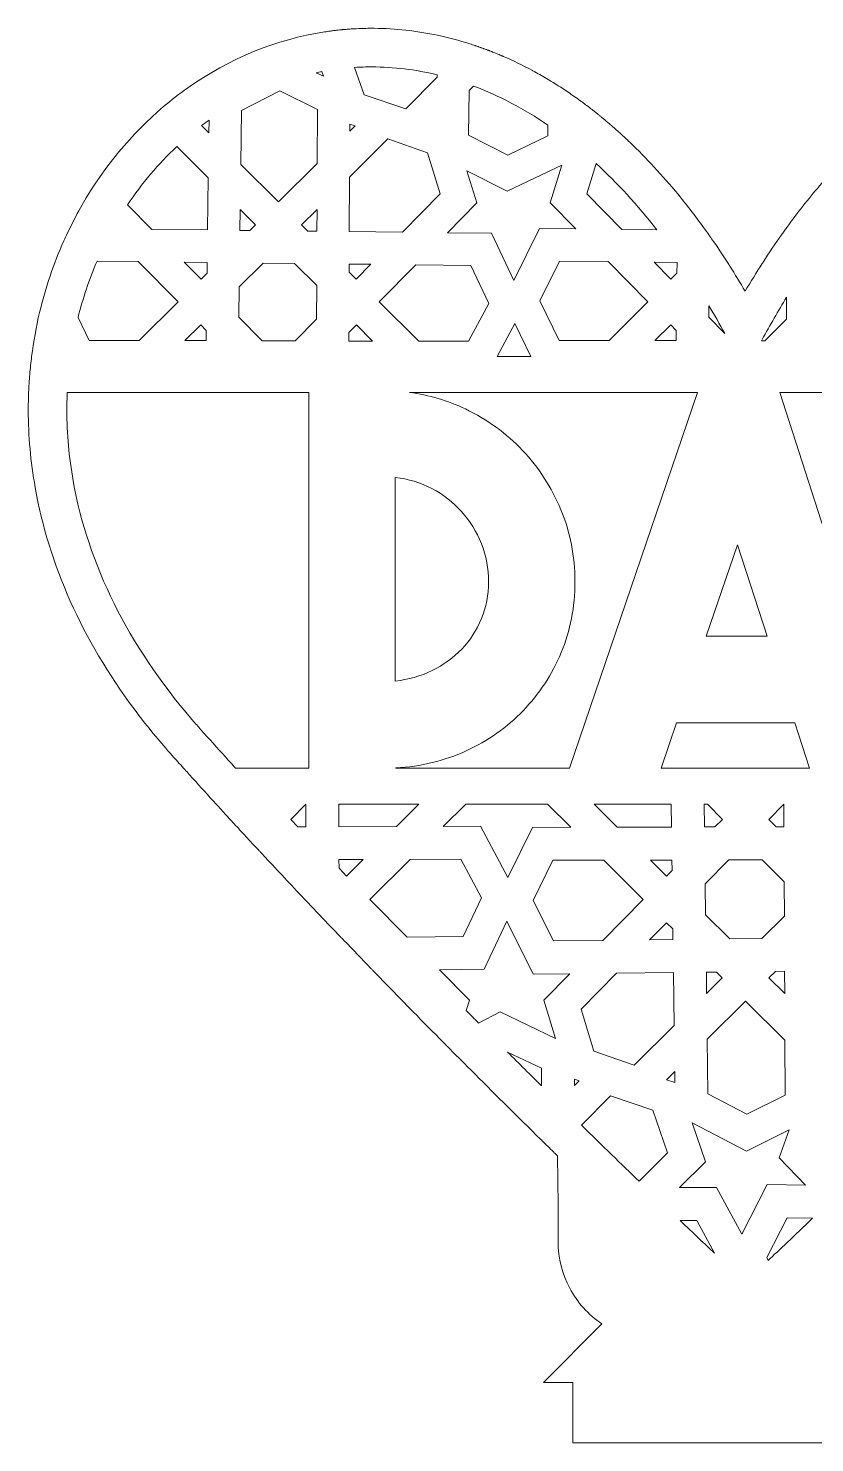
# Model space of a CAD drawing. Extents: x 56 to 944, y -938 to -62.
# Drawn here: x 56 to 543, y -938 to -62 of the extents above; entities that cross this region are included whole.
import ezdxf

# ---------------------------------------------------------------- set-up
doc = ezdxf.new("R2010")
doc.units = 0
doc.header["$MEASUREMENT"] = 0
doc.layers.add('Layer 1', color=7, linetype='Continuous', lineweight=0)

# ---------------------------------------------------------------- blocks, each defined once
blk = doc.blocks.new('Block_0')
at = {"layer": 'Layer 1'}
for points, knots in [([(944.14, -288.18), (944.1, -286.93), (944.04, -285.7), (943.96, -284.45), (943.84, -281.74), (943.65, -279.04), (943.42, -276.33), (942.26, -262.36), (939.99, -248.58), (936.61, -235.11), (936.4, -234.24), (936.19, -233.37), (935.95, -232.5), (934.96, -228.72), (933.89, -224.98), (932.73, -221.25), (931.89, -218.53), (930.99, -215.84), (930.05, -213.16), (927.74, -206.53), (925.15, -200), (922.27, -193.58), (917.58, -183.12), (912.24, -173.07), (906.25, -163.54), (894.04, -144.05), (879.2, -126.66), (862.24, -111.99), (856.86, -107.34), (851.29, -102.96), (845.52, -98.88), (820.37, -81.13), (792.43, -69.51), (763.27, -64.61), (760.96, -64.22), (758.62, -63.87), (756.29, -63.56), (753.63, -63.21), (750.96, -62.92), (748.3, -62.68), (742.71, -62.19), (737.09, -61.94), (731.44, -61.94), (731.43, -61.94), (731.43, -61.94), (731.41, -61.94), (717.14, -61.94), (702.85, -63.55), (688.68, -66.7), (683.97, -67.74), (679.27, -68.97), (674.59, -70.36), (673.41, -70.73), (672.22, -71.08), (671.04, -71.45), (670.8, -71.52), (670.58, -71.61), (670.34, -71.68), (669.8, -71.86), (669.25, -72.04), (668.69, -72.21), (667.1, -72.74), (665.53, -73.28), (663.95, -73.84), (663.95, -73.84), (663.95, -73.85), (663.94, -73.85), (663.64, -73.95), (663.33, -74.06), (663.03, -74.17), (662.55, -74.36), (662.07, -74.52), (661.6, -74.69), (661.54, -74.72), (661.48, -74.73), (661.43, -74.75), (660.89, -74.94), (660.35, -75.15), (659.82, -75.36), (656.62, -76.57), (653.44, -77.85), (650.28, -79.22), (650.28, -79.22), (650.27, -79.22), (650.27, -79.22), (644.47, -81.7), (638.72, -84.48), (633.02, -87.52), (633.02, -87.52), (633.02, -87.53), (633.02, -87.53), (630.79, -88.68), (628.59, -89.9), (626.39, -91.15), (625.91, -91.41), (625.43, -91.69), (624.96, -91.96), (624.7, -92.11), (624.45, -92.27), (624.2, -92.41), (623.57, -92.79), (622.94, -93.15), (622.31, -93.53), (622.13, -93.64), (621.94, -93.74), (621.78, -93.85), (621.41, -94.06), (621.03, -94.29), (620.67, -94.51), (620.5, -94.61), (620.35, -94.71), (620.18, -94.81), (613.42, -98.91), (606.73, -103.41), (600.19, -108.28), (599.98, -108.43), (599.77, -108.58), (599.57, -108.74), (599.19, -109.02), (598.8, -109.31), (598.42, -109.59), (598.35, -109.65), (598.28, -109.7), (598.21, -109.75), (598.21, -109.75), (597.16, -110.55), (597.16, -110.55), (596.99, -110.67), (596.84, -110.8), (596.67, -110.92), (596.28, -111.22), (595.9, -111.51), (595.51, -111.81), (595.03, -112.17), (594.57, -112.54), (594.11, -112.9), (593.9, -113.07), (593.67, -113.24), (593.46, -113.42), (593, -113.78), (592.54, -114.15), (592.06, -114.53), (591.82, -114.71), (591.58, -114.9), (591.33, -115.1), (590.88, -115.48), (590.42, -115.86), (589.96, -116.22), (589.58, -116.53), (589.21, -116.84), (588.84, -117.15), (585.02, -120.27), (581.25, -123.53), (577.52, -126.9), (575.91, -128.37), (574.3, -129.86), (572.7, -131.37), (572.68, -131.39), (572.65, -131.42), (572.61, -131.44), (563.48, -140.08), (554.62, -149.44), (546.02, -159.56), (539.11, -167.65), (532.36, -176.23), (525.83, -185.27), (525.24, -186.05), (524.68, -186.84), (524.12, -187.62), (523.58, -188.37), (523.06, -189.11), (522.52, -189.86), (518.66, -195.35), (514.84, -200.98), (511.1, -206.78), (510.95, -207.04), (510.78, -207.3), (510.62, -207.54), (507.02, -213.15), (503.48, -218.91), (500, -224.79), (496.87, -219.51), (493.71, -214.32), (490.48, -209.28), (490.08, -208.62), (489.66, -207.97), (489.24, -207.32), (485.93, -202.17), (482.56, -197.14), (479.16, -192.26), (478.81, -191.76), (478.46, -191.25), (478.09, -190.73), (477.22, -189.51), (476.37, -188.28), (475.49, -187.08), (469.91, -179.31), (464.2, -171.87), (458.36, -164.78), (448.73, -153.07), (438.76, -142.31), (428.46, -132.51), (427.83, -131.88), (427.17, -131.28), (426.53, -130.67), (425.49, -129.71), (424.47, -128.77), (423.43, -127.81), (423.19, -127.59), (422.95, -127.37), (422.71, -127.16), (422.1, -126.59), (421.48, -126.03), (420.85, -125.47), (420.47, -125.14), (420.08, -124.8), (419.7, -124.46), (419.19, -124.02), (418.69, -123.57), (418.19, -123.13), (417.81, -122.8), (417.41, -122.45), (417.04, -122.11), (416.39, -121.56), (415.76, -121.03), (415.12, -120.48), (415.12, -120.47), (415.1, -120.46), (415.09, -120.44), (414.46, -119.91), (413.81, -119.38), (413.18, -118.84), (412.68, -118.41), (412.16, -117.99), (411.64, -117.57), (411.51, -117.46), (411.37, -117.34), (411.25, -117.23), (411.11, -117.12), (410.97, -117.01), (410.83, -116.9), (410.41, -116.54), (409.99, -116.19), (409.57, -115.86), (409.12, -115.48), (408.65, -115.12), (408.19, -114.75), (407.95, -114.55), (407.72, -114.37), (407.49, -114.19), (407.06, -113.84), (406.62, -113.49), (406.19, -113.15), (405.71, -112.79), (405.25, -112.42), (404.77, -112.05), (404.67, -111.98), (404.59, -111.91), (404.49, -111.84), (404.24, -111.64), (403.97, -111.44), (403.72, -111.25), (403.43, -111.01), (403.15, -110.78), (402.85, -110.57), (402.77, -110.5), (402.7, -110.45), (402.61, -110.39), (401.62, -109.63), (400.62, -108.88), (399.61, -108.15), (399.6, -108.14), (399.57, -108.11), (399.54, -108.09), (399, -107.69), (398.45, -107.29), (397.89, -106.89), (395.37, -105.05), (392.84, -103.27), (390.31, -101.55), (386.2, -98.77), (382.07, -96.14), (377.9, -93.66), (375.13, -92), (372.35, -90.42), (369.58, -88.9), (369.09, -88.62), (368.6, -88.36), (368.09, -88.09), (362.11, -84.87), (356.05, -81.94), (349.94, -79.32), (349.94, -79.32), (349.94, -79.3), (349.94, -79.3), (349.74, -79.22), (349.53, -79.13), (349.34, -79.05), (349.11, -78.95), (348.89, -78.85), (348.66, -78.76), (348.26, -78.59), (347.85, -78.42), (347.43, -78.24), (346.31, -77.78), (345.19, -77.31), (344.07, -76.86), (343.67, -76.71), (343.28, -76.56), (342.9, -76.4), (342.81, -76.37), (342.74, -76.33), (342.64, -76.3), (342.3, -76.16), (341.95, -76.04), (341.6, -75.9), (341.39, -75.81), (341.18, -75.73), (340.97, -75.66), (340.76, -75.57), (340.55, -75.49), (340.32, -75.41), (339.86, -75.22), (339.39, -75.06), (338.91, -74.87), (338.63, -74.78), (338.35, -74.66), (338.07, -74.57), (337.96, -74.52), (337.84, -74.48), (337.73, -74.44), (337.73, -74.44), (336.43, -73.98), (336.43, -73.98), (336.23, -73.91), (336.02, -73.82), (335.83, -73.75), (335.43, -73.61), (335.04, -73.49), (334.65, -73.35), (334.54, -73.3), (334.41, -73.26), (334.28, -73.22), (333.93, -73.09), (333.58, -72.98), (333.23, -72.86), (333.05, -72.79), (332.85, -72.73), (332.66, -72.66), (331.56, -72.3), (330.46, -71.93), (329.36, -71.58), (322.73, -69.48), (316.06, -67.7), (309.38, -66.28), (302.84, -64.89), (296.3, -63.83), (289.72, -63.11), (283.17, -62.39), (276.59, -62.01), (270.02, -61.95), (270.02, -61.95), (269.77, -61.95), (269.77, -61.95), (269.37, -61.94), (268.98, -61.94), (268.57, -61.94), (266.95, -61.94), (265.32, -61.96), (263.7, -62.01), (261.57, -62.06), (259.45, -62.15), (257.32, -62.26), (256.79, -62.3), (256.24, -62.33), (255.71, -62.37), (255.27, -62.4), (254.84, -62.43), (254.39, -62.46), (254.35, -62.46), (254.31, -62.47), (254.26, -62.47), (253.98, -62.48), (253.7, -62.51), (253.44, -62.53), (253.41, -62.53), (253.39, -62.54), (253.37, -62.54), (252.62, -62.6), (251.87, -62.67), (251.12, -62.72), (250.91, -62.75), (250.69, -62.76), (250.48, -62.79), (250.32, -62.81), (250.16, -62.82), (250, -62.83), (250, -62.83), (249.99, -62.83), (249.99, -62.83), (249.61, -62.88), (249.23, -62.9), (248.84, -62.95), (248.17, -63.02), (247.48, -63.1), (246.79, -63.17), (245.95, -63.27), (245.12, -63.38), (244.28, -63.48), (243.84, -63.55), (243.37, -63.59), (242.92, -63.66), (241.7, -63.82), (240.5, -64), (239.29, -64.18), (209.24, -68.82), (180.37, -80.59), (154.48, -98.87), (149.34, -102.5), (144.37, -106.35), (139.57, -110.42), (119.59, -127.34), (102.51, -147.97), (89.05, -171.35), (86.33, -176.09), (83.8, -180.95), (81.37, -185.88), (81.37, -185.88), (79.84, -188.98), (79.84, -188.98), (79.13, -190.48), (78.43, -192.01), (77.74, -193.54), (71.34, -207.89), (66.3, -222.76), (62.66, -238.03), (60.54, -246.95), (58.89, -256.02), (57.74, -265.18), (57.26, -268.89), (56.88, -272.6), (56.58, -276.33), (56.27, -280.05), (56.04, -283.76), (55.89, -287.49), (55.73, -291.2), (55.66, -294.92), (55.66, -298.65), (55.69, -314.43), (57.11, -330.39), (59.95, -346.34), (68.48, -394.37), (89.04, -440.38), (121.25, -483.55), (125.51, -489.27), (129.99, -494.95), (134.68, -500.57), (137.94, -504.52), (141.35, -508.44), (144.84, -512.36), (147.19, -514.98), (149.55, -517.61), (151.92, -520.23), (153.81, -522.35), (155.7, -524.45), (157.61, -526.55), (162.43, -531.89), (167.28, -537.23), (172.14, -542.55), (174.19, -544.79), (176.25, -547.06), (178.32, -549.29), (180.55, -551.73), (182.81, -554.17), (185.04, -556.59), (185.04, -556.59), (184.99, -556.63), (184.99, -556.63), (184.99, -556.63), (185.08, -556.63), (185.08, -556.63), (187.17, -558.9), (189.27, -561.16), (191.36, -563.42), (192.75, -564.93), (194.15, -566.43), (195.53, -567.93), (196.67, -569.14), (197.79, -570.34), (198.93, -571.56), (199.16, -571.81), (199.42, -572.08), (199.66, -572.35), (201.1, -573.9), (202.54, -575.46), (203.99, -577), (211.99, -585.56), (219.99, -594.06), (227.93, -602.47), (229.5, -604.09), (231.02, -605.72), (232.55, -607.33), (237.28, -612.28), (241.97, -617.21), (246.67, -622.09), (247.26, -622.71), (247.84, -623.32), (248.45, -623.95), (248.9, -624.43), (249.36, -624.91), (249.82, -625.38), (250.31, -625.9), (250.82, -626.42), (251.32, -626.94), (256.91, -632.77), (262.49, -638.55), (268.03, -644.26), (268.46, -644.7), (268.88, -645.15), (269.32, -645.58), (280.64, -657.29), (291.84, -668.71), (302.77, -679.81), (306, -683.08), (309.19, -686.31), (312.36, -689.51), (313.24, -690.39), (314.11, -691.28), (314.98, -692.14), (315.29, -692.47), (315.61, -692.78), (315.92, -693.1), (316.97, -694.15), (318.02, -695.2), (319.06, -696.27), (321.88, -699.11), (324.7, -701.93), (327.49, -704.72), (341.28, -718.55), (354.57, -731.74), (367.14, -744.13), (369.41, -746.36), (371.66, -748.59), (373.88, -750.76), (373.91, -750.79), (373.94, -750.82), (373.96, -750.83), (376.39, -753.24), (378.8, -755.58), (381.18, -757.91), (381.35, -758.08), (381.53, -758.25), (381.7, -758.43), (382.37, -759.09), (383.05, -759.75), (383.71, -760.39), (383.71, -760.39), (384.03, -790.93), (384.03, -790.93), (384.03, -790.93), (384.03, -813.63), (384.03, -813.63), (384.03, -823.83), (386.61, -833.7), (391.26, -842.42), (395.94, -851.19), (402.77, -858.77), (411.25, -864.42), (411.25, -864.42), (374.99, -900.68), (374.99, -900.68), (374.99, -900.68), (393.11, -900.68), (393.11, -900.68), (393.11, -900.68), (393.11, -938.06), (393.11, -938.06), (393.11, -938.06), (606.92, -938.06), (606.92, -938.06), (606.92, -938.06), (606.92, -900.68), (606.92, -900.68), (606.92, -900.68), (625.03, -900.68), (625.03, -900.68), (625.03, -900.68), (588.78, -864.42), (588.78, -864.42), (588.78, -864.42), (590.46, -863.3), (590.46, -863.3), (606.41, -852.69), (615.96, -834.8), (615.96, -815.63), (615.96, -815.63), (615.96, -791.1), (615.96, -791.1), (615.96, -791.1), (616.15, -790.96), (616.15, -790.96), (616.15, -790.96), (616.49, -760.14), (616.49, -760.14), (616.56, -760.07), (616.63, -760), (616.7, -759.93), (617.91, -758.76), (619.11, -757.57), (620.35, -756.37), (620.74, -755.98), (621.14, -755.57), (621.55, -755.18), (624.73, -752.07), (627.98, -748.88), (631.28, -745.62), (643.74, -733.37), (656.89, -720.32), (670.58, -706.62), (671.98, -705.19), (673.43, -703.75), (674.87, -702.31), (678.46, -698.69), (682.09, -695.05), (685.75, -691.36), (687.54, -689.55), (689.36, -687.72), (691.18, -685.88), (703.43, -673.47), (716.04, -660.65), (728.82, -647.47), (729.11, -647.17), (729.42, -646.86), (729.73, -646.54), (732.53, -643.65), (735.34, -640.75), (738.15, -637.83), (739.88, -636.05), (741.6, -634.26), (743.34, -632.46), (744.07, -631.71), (744.8, -630.95), (745.53, -630.19), (746.61, -629.07), (747.69, -627.96), (748.76, -626.83), (748.76, -626.83), (749.86, -626.83), (749.86, -626.83), (749.86, -626.83), (749.3, -626.27), (749.3, -626.27), (754.01, -621.39), (758.7, -616.47), (763.42, -611.52), (763.42, -611.52), (763.47, -611.56), (763.47, -611.56), (763.47, -611.56), (763.47, -611.47), (763.47, -611.47), (774.13, -600.28), (784.86, -588.93), (795.59, -577.45), (795.82, -577.21), (796.06, -576.96), (796.29, -576.71), (796.32, -576.66), (796.36, -576.64), (796.39, -576.59), (796.63, -576.34), (796.85, -576.1), (797.09, -575.86), (801.73, -570.89), (806.36, -565.9), (810.98, -560.89), (811.36, -560.49), (811.73, -560.11), (812.09, -559.72), (812.72, -559.02), (813.37, -558.33), (814.01, -557.63), (814.21, -557.42), (814.4, -557.21), (814.58, -557), (819.03, -552.2), (823.46, -547.37), (827.87, -542.55), (829.39, -540.91), (830.9, -539.24), (832.41, -537.59), (837.66, -531.81), (842.9, -526.04), (848.11, -520.23), (850.5, -517.61), (852.84, -514.98), (855.19, -512.36), (857.97, -509.24), (860.69, -506.12), (863.33, -502.98), (868.07, -497.37), (872.61, -491.71), (876.92, -485.99), (890.18, -468.5), (901.52, -450.56), (910.92, -432.18), (912.98, -428.16), (914.96, -424.09), (916.82, -420), (923.69, -405.09), (929.28, -389.91), (933.63, -374.52), (933.87, -373.66), (934.1, -372.81), (934.33, -371.95), (934.79, -370.26), (935.24, -368.55), (935.66, -366.84), (935.83, -366.19), (935.98, -365.55), (936.14, -364.92), (936.15, -364.86), (936.16, -364.8), (936.18, -364.75), (936.26, -364.4), (936.35, -364.03), (936.43, -363.67), (936.5, -363.44), (936.54, -363.22), (936.6, -362.98), (936.65, -362.8), (936.68, -362.62), (936.74, -362.44), (936.82, -362.06), (936.91, -361.68), (936.99, -361.29), (937.02, -361.22), (937.03, -361.13), (937.06, -361.05), (937.2, -360.42), (937.36, -359.77), (937.5, -359.13), (937.59, -358.67), (937.69, -358.2), (937.79, -357.73), (938.07, -356.48), (938.34, -355.22), (938.59, -353.97), (938.6, -353.93), (938.6, -353.9), (938.62, -353.86), (938.66, -353.7), (938.69, -353.55), (938.7, -353.39), (939.19, -351.07), (939.64, -348.7), (940.06, -346.36), (941.95, -335.64), (943.23, -324.93), (943.84, -314.26), (944.04, -311.01), (944.18, -307.77), (944.25, -304.55), (944.29, -302.57), (944.34, -300.61), (944.34, -298.65), (944.34, -295.14), (944.27, -291.65), (944.14, -288.18)], [0, 0, 0, 0, 1, 1, 1, 2, 2, 2, 3, 3, 3, 4, 4, 4, 5, 5, 5, 6, 6, 6, 7, 7, 7, 8, 8, 8, 9, 9, 9, 10, 10, 10, 11, 11, 11, 12, 12, 12, 13, 13, 13, 14, 14, 14, 15, 15, 15, 16, 16, 16, 17, 17, 17, 18, 18, 18, 19, 19, 19, 20, 20, 20, 21, 21, 21, 22, 22, 22, 23, 23, 23, 24, 24, 24, 25, 25, 25, 26, 26, 26, 27, 27, 27, 28, 28, 28, 29, 29, 29, 30, 30, 30, 31, 31, 31, 32, 32, 32, 33, 33, 33, 34, 34, 34, 35, 35, 35, 36, 36, 36, 37, 37, 37, 38, 38, 38, 39, 39, 39, 40, 40, 40, 41, 41, 41, 42, 42, 42, 43, 43, 43, 44, 44, 44, 45, 45, 45, 46, 46, 46, 47, 47, 47, 48, 48, 48, 49, 49, 49, 50, 50, 50, 51, 51, 51, 52, 52, 52, 53, 53, 53, 54, 54, 54, 55, 55, 55, 56, 56, 56, 57, 57, 57, 58, 58, 58, 59, 59, 59, 60, 60, 60, 61, 61, 61, 62, 62, 62, 63, 63, 63, 64, 64, 64, 65, 65, 65, 66, 66, 66, 67, 67, 67, 68, 68, 68, 69, 69, 69, 70, 70, 70, 71, 71, 71, 72, 72, 72, 73, 73, 73, 74, 74, 74, 75, 75, 75, 76, 76, 76, 77, 77, 77, 78, 78, 78, 79, 79, 79, 80, 80, 80, 81, 81, 81, 82, 82, 82, 83, 83, 83, 84, 84, 84, 85, 85, 85, 86, 86, 86, 87, 87, 87, 88, 88, 88, 89, 89, 89, 90, 90, 90, 91, 91, 91, 92, 92, 92, 93, 93, 93, 94, 94, 94, 95, 95, 95, 96, 96, 96, 97, 97, 97, 98, 98, 98, 99, 99, 99, 100, 100, 100, 101, 101, 101, 102, 102, 102, 103, 103, 103, 104, 104, 104, 105, 105, 105, 106, 106, 106, 107, 107, 107, 108, 108, 108, 109, 109, 109, 110, 110, 110, 111, 111, 111, 112, 112, 112, 113, 113, 113, 114, 114, 114, 115, 115, 115, 116, 116, 116, 117, 117, 117, 118, 118, 118, 119, 119, 119, 120, 120, 120, 121, 121, 121, 122, 122, 122, 123, 123, 123, 124, 124, 124, 125, 125, 125, 126, 126, 126, 127, 127, 127, 128, 128, 128, 129, 129, 129, 130, 130, 130, 131, 131, 131, 132, 132, 132, 133, 133, 133, 134, 134, 134, 135, 135, 135, 136, 136, 136, 137, 137, 137, 138, 138, 138, 139, 139, 139, 140, 140, 140, 141, 141, 141, 142, 142, 142, 143, 143, 143, 144, 144, 144, 145, 145, 145, 146, 146, 146, 147, 147, 147, 148, 148, 148, 149, 149, 149, 150, 150, 150, 151, 151, 151, 152, 152, 152, 153, 153, 153, 154, 154, 154, 155, 155, 155, 156, 156, 156, 157, 157, 157, 158, 158, 158, 159, 159, 159, 160, 160, 160, 161, 161, 161, 162, 162, 162, 163, 163, 163, 164, 164, 164, 165, 165, 165, 166, 166, 166, 167, 167, 167, 168, 168, 168, 169, 169, 169, 170, 170, 170, 171, 171, 171, 172, 172, 172, 173, 173, 173, 174, 174, 174, 175, 175, 175, 176, 176, 176, 177, 177, 177, 178, 178, 178, 179, 179, 179, 180, 180, 180, 181, 181, 181, 182, 182, 182, 183, 183, 183, 184, 184, 184, 185, 185, 185, 186, 186, 186, 187, 187, 187, 188, 188, 188, 189, 189, 189, 190, 190, 190, 191, 191, 191, 192, 192, 192, 193, 193, 193, 194, 194, 194, 195, 195, 195, 196, 196, 196, 197, 197, 197, 198, 198, 198, 199, 199, 199, 200, 200, 200, 201, 201, 201, 202, 202, 202, 203, 203, 203, 204, 204, 204, 205, 205, 205, 206, 206, 206, 207, 207, 207, 208, 208, 208, 209, 209, 209, 210, 210, 210, 211, 211, 211, 212, 212, 212, 213, 213, 213, 214, 214, 214, 215, 215, 215, 216, 216, 216, 217, 217, 217, 218, 218, 218, 219, 219, 219, 220, 220, 220, 221, 221, 221, 222, 222, 222, 223, 223, 223, 224, 224, 224, 225, 225, 225, 226, 226, 226, 227, 227, 227, 228, 228, 228, 229, 229, 229, 230, 230, 230, 231, 231, 231, 232, 232, 232, 233, 233, 233, 234, 234, 234, 235, 235, 235, 236, 236, 236, 237, 237, 237, 238, 238, 238, 239, 239, 239, 240, 240, 240, 241, 241, 241, 242, 242, 242, 243, 243, 243, 244, 244, 244, 245, 245, 245, 246, 246, 246, 247, 247, 247, 248, 248, 248, 249, 249, 249, 250, 250, 250, 251, 251, 251, 252, 252, 252, 253, 253, 253, 254, 254, 254, 255, 255, 255, 256, 256, 256, 256]), ([(268.62, -85.85), (282.09, -85.85), (295.6, -87.49), (309.04, -90.73), (309.04, -90.73), (309.03, -92.13), (309.03, -92.13), (309.03, -92.13), (289.57, -111.78), (289.57, -111.78), (289.57, -111.78), (263.78, -103.17), (263.78, -103.17), (263.78, -103.17), (257.94, -86.2), (257.94, -86.2), (261.48, -85.96), (265.04, -85.85), (268.62, -85.85)], [0, 0, 0, 0, 1, 1, 1, 2, 2, 2, 3, 3, 3, 4, 4, 4, 5, 5, 5, 6, 6, 6, 6]), ([(234.12, -89.44), (235.27, -89.18), (236.41, -88.96), (237.57, -88.75), (237.57, -88.75), (238.58, -91.64), (238.58, -91.64), (238.58, -91.64), (234.12, -89.44), (234.12, -89.44)], [0, 0, 0, 0, 1, 1, 1, 2, 2, 2, 3, 3, 3, 3]), ([(234.75, -145.73), (234.75, -145.73), (210.81, -169.5), (210.81, -169.5), (210.81, -169.5), (187.42, -146.29), (187.42, -146.29), (187.42, -146.29), (187.85, -112.94), (187.85, -112.94), (187.85, -112.94), (211.54, -100.65), (211.54, -100.65), (211.54, -100.65), (234.89, -112.19), (234.89, -112.19), (234.89, -112.19), (234.75, -145.73), (234.75, -145.73)], [0, 0, 0, 0, 1, 1, 1, 2, 2, 2, 3, 3, 3, 4, 4, 4, 5, 5, 5, 6, 6, 6, 6]), ([(328.97, -100.47), (328.97, -100.47), (331.7, -97.72), (331.7, -97.72), (339.55, -100.68), (347.35, -104.2), (355.03, -108.23), (362.72, -112.27), (370.31, -116.85), (377.78, -121.96), (377.78, -121.96), (377.73, -128.59), (377.73, -128.59), (377.73, -128.59), (352.84, -140.47), (352.84, -140.47), (352.84, -140.47), (328.61, -128.12), (328.61, -128.12), (328.61, -128.12), (328.97, -100.47), (328.97, -100.47)], [0, 0, 0, 0, 1, 1, 1, 2, 2, 2, 3, 3, 3, 4, 4, 4, 5, 5, 5, 6, 6, 6, 7, 7, 7, 7]), ([(167.71, -118.82), (167.71, -118.82), (167.6, -126.62), (167.6, -126.62), (167.6, -126.62), (163.11, -122.18), (163.11, -122.18), (164.63, -121.03), (166.16, -119.91), (167.71, -118.82)], [0, 0, 0, 0, 1, 1, 1, 2, 2, 2, 3, 3, 3, 3]), ([(254.92, -121.37), (254.92, -121.37), (258.19, -122.46), (258.19, -122.46), (258.19, -122.46), (254.91, -125.73), (254.91, -125.73), (254.91, -125.73), (254.92, -121.37), (254.92, -121.37)], [0, 0, 0, 0, 1, 1, 1, 2, 2, 2, 3, 3, 3, 3]), ([(254.78, -154.12), (254.78, -154.12), (278.58, -130.49), (278.58, -130.49), (278.58, -130.49), (303.2, -139.04), (303.2, -139.04), (303.2, -139.04), (311.04, -164.55), (311.04, -164.55), (311.04, -164.55), (287.58, -188.25), (287.58, -188.25), (287.58, -188.25), (254.63, -187.89), (254.63, -187.89), (254.63, -187.89), (254.78, -154.12), (254.78, -154.12)], [0, 0, 0, 0, 1, 1, 1, 2, 2, 2, 3, 3, 3, 4, 4, 4, 5, 5, 5, 6, 6, 6, 6]), ([(147.72, -135.16), (147.72, -135.16), (167.25, -154.56), (167.25, -154.56), (167.25, -154.56), (166.8, -186.87), (166.8, -186.87), (166.8, -186.87), (132.26, -186.49), (132.26, -186.49), (132.26, -186.49), (117.21, -171.27), (117.21, -171.27), (126.07, -157.98), (136.3, -145.87), (147.72, -135.16)], [0, 0, 0, 0, 1, 1, 1, 2, 2, 2, 3, 3, 3, 4, 4, 4, 5, 5, 5, 5]), ([(327.58, -150.14), (327.58, -150.14), (327.58, -150.13), (327.58, -150.13), (327.58, -150.13), (352.53, -162.86), (352.53, -162.86), (352.53, -162.86), (386.3, -146.74), (386.3, -146.74), (386.3, -146.74), (379.09, -170.13), (379.09, -170.13), (379.09, -170.13), (394.96, -186.15), (394.96, -186.15), (394.96, -186.15), (372.62, -185.88), (372.62, -185.88), (372.62, -185.88), (356.64, -218.11), (356.64, -218.11), (356.64, -218.11), (342.76, -188.87), (342.76, -188.87), (342.76, -188.87), (315.49, -188.58), (315.49, -188.58), (315.49, -188.58), (333.74, -170.13), (333.74, -170.13), (333.74, -170.13), (327.58, -150.14), (327.58, -150.14)], [0, 0, 0, 0, 1, 1, 1, 2, 2, 2, 3, 3, 3, 4, 4, 4, 5, 5, 5, 6, 6, 6, 7, 7, 7, 8, 8, 8, 9, 9, 9, 10, 10, 10, 11, 11, 11, 11]), ([(407.59, -145.73), (420.68, -157.73), (433.28, -171.41), (445.31, -186.71), (445.31, -186.71), (423.51, -186.49), (423.51, -186.49), (423.51, -186.49), (401.81, -164.55), (401.81, -164.55), (401.81, -164.55), (407.59, -145.73), (407.59, -145.73)], [0, 0, 0, 0, 1, 1, 1, 2, 2, 2, 3, 3, 3, 4, 4, 4, 4]), ([(187.04, -174.21), (187.04, -174.21), (196.56, -183.64), (196.56, -183.64), (196.56, -183.64), (193.03, -187.19), (193.03, -187.19), (193.03, -187.19), (186.87, -187.1), (186.87, -187.1), (186.87, -187.1), (187.04, -174.21), (187.04, -174.21)], [0, 0, 0, 0, 1, 1, 1, 2, 2, 2, 3, 3, 3, 4, 4, 4, 4]), ([(234.56, -187.64), (234.56, -187.64), (228.99, -187.58), (228.99, -187.58), (228.99, -187.58), (225.03, -183.66), (225.03, -183.66), (225.03, -183.66), (234.63, -174.12), (234.63, -174.12), (234.63, -174.12), (234.56, -187.64), (234.56, -187.64)], [0, 0, 0, 0, 1, 1, 1, 2, 2, 2, 3, 3, 3, 4, 4, 4, 4]), ([(98.3, -206.15), (98.3, -206.15), (123.8, -206.45), (123.8, -206.45), (123.8, -206.45), (148.47, -231.4), (148.47, -231.4), (148.47, -231.4), (124.4, -255.31), (124.4, -255.31), (124.4, -255.31), (93.44, -255.24), (93.44, -255.24), (93.44, -255.24), (86.53, -241.14), (86.53, -241.14), (89.5, -229.17), (93.44, -217.49), (98.3, -206.15)], [0, 0, 0, 0, 1, 1, 1, 2, 2, 2, 3, 3, 3, 4, 4, 4, 5, 5, 5, 6, 6, 6, 6]), ([(162.72, -217.25), (162.72, -217.25), (152.34, -206.77), (152.34, -206.77), (152.34, -206.77), (166.55, -206.94), (166.55, -206.94), (166.55, -206.94), (166.46, -213.54), (166.46, -213.54), (166.46, -213.54), (162.72, -217.25), (162.72, -217.25)], [0, 0, 0, 0, 1, 1, 1, 2, 2, 2, 3, 3, 3, 4, 4, 4, 4]), ([(234.32, -242.08), (234.32, -242.08), (221, -255.56), (221, -255.56), (221, -255.56), (200.57, -255.5), (200.57, -255.5), (200.57, -255.5), (186.17, -240.95), (186.17, -240.95), (186.17, -240.95), (186.42, -222), (186.42, -222), (186.42, -222), (201.2, -207.34), (201.2, -207.34), (201.2, -207.34), (220.62, -207.55), (220.62, -207.55), (220.62, -207.55), (234.42, -221.26), (234.42, -221.26), (234.42, -221.26), (234.32, -242.08), (234.32, -242.08)], [0, 0, 0, 0, 1, 1, 1, 2, 2, 2, 3, 3, 3, 4, 4, 4, 5, 5, 5, 6, 6, 6, 7, 7, 7, 8, 8, 8, 8]), ([(254.53, -207.95), (254.53, -207.95), (267.94, -208.11), (267.94, -208.11), (267.94, -208.11), (258.89, -217.25), (258.89, -217.25), (258.89, -217.25), (254.52, -212.94), (254.52, -212.94), (254.52, -212.94), (254.53, -207.95), (254.53, -207.95)], [0, 0, 0, 0, 1, 1, 1, 2, 2, 2, 3, 3, 3, 4, 4, 4, 4]), ([(273.13, -231.4), (273.13, -231.4), (295.85, -208.41), (295.85, -208.41), (295.85, -208.41), (329.99, -208.82), (329.99, -208.82), (329.99, -208.82), (341.18, -232.33), (341.18, -232.33), (341.18, -232.33), (328.49, -255.83), (328.49, -255.83), (328.49, -255.83), (297.66, -255.74), (297.66, -255.74), (297.66, -255.74), (273.13, -231.4), (273.13, -231.4)], [0, 0, 0, 0, 1, 1, 1, 2, 2, 2, 3, 3, 3, 4, 4, 4, 5, 5, 5, 6, 6, 6, 6]), ([(415.05, -206.45), (415.05, -206.45), (439.72, -231.4), (439.72, -231.4), (439.72, -231.4), (415.65, -255.31), (415.65, -255.31), (415.65, -255.31), (384.69, -255.24), (384.69, -255.24), (384.69, -255.24), (372.7, -230.82), (372.7, -230.82), (372.7, -230.82), (384.98, -206.1), (384.98, -206.1), (384.98, -206.1), (415.05, -206.45), (415.05, -206.45)], [0, 0, 0, 0, 1, 1, 1, 2, 2, 2, 3, 3, 3, 4, 4, 4, 5, 5, 5, 6, 6, 6, 6]), ([(457.71, -213.54), (457.71, -213.54), (453.97, -217.25), (453.97, -217.25), (453.97, -217.25), (443.6, -206.77), (443.6, -206.77), (443.6, -206.77), (457.8, -206.94), (457.8, -206.94), (457.8, -206.94), (457.71, -213.54), (457.71, -213.54)], [0, 0, 0, 0, 1, 1, 1, 2, 2, 2, 3, 3, 3, 4, 4, 4, 4]), ([(477.53, -233.81), (480.9, -239.41), (484.2, -245.17), (487.44, -251.09), (487.44, -251.09), (477.43, -240.95), (477.43, -240.95), (477.43, -240.95), (477.53, -233.81), (477.53, -233.81)], [0, 0, 0, 0, 1, 1, 1, 2, 2, 2, 3, 3, 3, 3]), ([(510.53, -254.8), (515.43, -245.72), (520.48, -236.96), (525.64, -228.58), (525.64, -228.58), (525.58, -242.08), (525.58, -242.08), (525.58, -242.08), (512.25, -255.56), (512.25, -255.56), (512.25, -255.56), (510.11, -255.56), (510.11, -255.56), (510.11, -255.56), (510.53, -254.8), (510.53, -254.8)], [0, 0, 0, 0, 1, 1, 1, 2, 2, 2, 3, 3, 3, 4, 4, 4, 5, 5, 5, 5]), ([(346.25, -265.18), (346.25, -265.18), (357.24, -244.82), (357.24, -244.82), (357.24, -244.82), (367.22, -265.18), (367.22, -265.18), (367.22, -265.18), (346.25, -265.18), (346.25, -265.18)], [0, 0, 0, 0, 1, 1, 1, 2, 2, 2, 3, 3, 3, 3]), ([(165.99, -249.08), (165.99, -249.08), (165.89, -255.42), (165.89, -255.42), (165.89, -255.42), (152.8, -255.39), (152.8, -255.39), (152.8, -255.39), (162.6, -245.66), (162.6, -245.66), (162.6, -245.66), (165.99, -249.08), (165.99, -249.08)], [0, 0, 0, 0, 1, 1, 1, 2, 2, 2, 3, 3, 3, 4, 4, 4, 4]), ([(254.38, -250.35), (254.38, -250.35), (259.02, -245.65), (259.02, -245.65), (259.02, -245.65), (269.11, -255.67), (269.11, -255.67), (269.11, -255.67), (254.35, -255.64), (254.35, -255.64), (254.35, -255.64), (254.38, -250.35), (254.38, -250.35)], [0, 0, 0, 0, 1, 1, 1, 2, 2, 2, 3, 3, 3, 4, 4, 4, 4]), ([(444.03, -255.39), (444.03, -255.39), (453.84, -245.65), (453.84, -245.65), (453.84, -245.65), (457.24, -249.08), (457.24, -249.08), (457.24, -249.08), (457.15, -255.42), (457.15, -255.42), (457.15, -255.42), (444.03, -255.39), (444.03, -255.39)], [0, 0, 0, 0, 1, 1, 1, 2, 2, 2, 3, 3, 3, 4, 4, 4, 4]), ([(229.47, -520.23), (229.47, -520.23), (184.15, -520.23), (184.15, -520.23), (182.04, -517.92), (179.95, -515.61), (177.85, -513.28), (172.76, -507.66), (167.68, -502.04), (162.65, -496.4), (160.9, -494.46), (159.18, -492.49), (157.51, -490.53), (157.37, -490.38), (157.23, -490.22), (157.12, -490.08), (137.3, -467.01), (121.2, -443.03), (108.9, -418.33), (96.59, -393.62), (88.1, -368.18), (83.47, -342.17), (80.89, -327.6), (79.59, -313.03), (79.58, -298.65), (79.58, -294.92), (79.66, -291.2), (79.83, -287.49), (79.83, -287.49), (229.47, -287.49), (229.47, -287.49), (229.47, -287.49), (229.47, -520.23), (229.47, -520.23)], [0, 0, 0, 0, 1, 1, 1, 2, 2, 2, 3, 3, 3, 4, 4, 4, 5, 5, 5, 6, 6, 6, 7, 7, 7, 8, 8, 8, 9, 9, 9, 10, 10, 10, 11, 11, 11, 11]), ([(470.35, -287.49), (470.35, -287.49), (391.09, -520.23), (391.09, -520.23), (391.09, -520.23), (283.52, -520.23), (283.52, -520.23), (283.52, -520.23), (283.45, -520.09), (283.45, -520.09), (299.12, -519.21), (313.64, -515.68), (327.04, -509.51), (340.55, -503.29), (352.32, -494.99), (362.34, -484.65), (372.38, -474.3), (380.24, -462.32), (385.95, -448.69), (391.65, -435.07), (394.5, -420.45), (394.5, -404.82), (394.5, -388.98), (391.6, -374.1), (385.79, -360.15), (379.98, -346.22), (372.06, -333.97), (362.04, -323.41), (352, -312.86), (340.17, -304.3), (326.56, -297.75), (315.6, -292.49), (304.06, -289.07), (291.95, -287.49), (291.95, -287.49), (470.35, -287.49), (470.35, -287.49)], [0, 0, 0, 0, 1, 1, 1, 2, 2, 2, 3, 3, 3, 4, 4, 4, 5, 5, 5, 6, 6, 6, 7, 7, 7, 8, 8, 8, 9, 9, 9, 10, 10, 10, 11, 11, 11, 12, 12, 12, 12]), ([(612.12, -287.49), (612.12, -287.49), (612.12, -520.23), (612.12, -520.23), (612.12, -520.23), (596.53, -520.23), (596.53, -520.23), (596.53, -520.23), (521.39, -287.49), (521.39, -287.49), (521.39, -287.49), (612.12, -287.49), (612.12, -287.49)], [0, 0, 0, 0, 1, 1, 1, 2, 2, 2, 3, 3, 3, 4, 4, 4, 4]), ([(283, -340.21), (291.24, -341.05), (298.84, -343.32), (305.8, -347), (312.78, -350.7), (318.91, -355.46), (324.18, -361.26), (329.46, -367.08), (333.58, -373.72), (336.54, -381.22), (339.5, -388.72), (340.97, -396.58), (340.97, -404.82), (340.97, -412.85), (339.5, -420.45), (336.54, -427.63), (333.58, -434.8), (329.52, -441.1), (324.35, -446.48), (319.16, -451.86), (313.03, -456.29), (305.97, -459.78), (298.89, -463.26), (291.24, -465.43), (283, -466.27), (283, -466.27), (283, -340.21), (283, -340.21)], [0, 0, 0, 0, 1, 1, 1, 2, 2, 2, 3, 3, 3, 4, 4, 4, 5, 5, 5, 6, 6, 6, 7, 7, 7, 8, 8, 8, 9, 9, 9, 9]), ([(495.23, -381.93), (495.23, -381.93), (513.67, -438.52), (513.67, -438.52), (513.67, -438.52), (475.85, -438.52), (475.85, -438.52), (475.85, -438.52), (495.23, -381.93), (495.23, -381.93)], [0, 0, 0, 0, 1, 1, 1, 2, 2, 2, 3, 3, 3, 3]), ([(530.84, -492.23), (530.84, -492.23), (539.96, -520.23), (539.96, -520.23), (539.96, -520.23), (447.97, -520.23), (447.97, -520.23), (447.97, -520.23), (457.42, -492.23), (457.42, -492.23), (457.42, -492.23), (530.84, -492.23), (530.84, -492.23)], [0, 0, 0, 0, 1, 1, 1, 2, 2, 2, 3, 3, 3, 4, 4, 4, 4]), ([(222.81, -556.54), (222.81, -556.54), (218.3, -551.97), (218.3, -551.97), (218.3, -551.97), (227.63, -542.55), (227.63, -542.55), (227.63, -542.55), (227.67, -542.55), (227.67, -542.55), (227.67, -542.55), (227.74, -556.52), (227.74, -556.52), (227.74, -556.52), (222.81, -556.54), (222.81, -556.54)], [0, 0, 0, 0, 1, 1, 1, 2, 2, 2, 3, 3, 3, 4, 4, 4, 5, 5, 5, 5]), ([(248.1, -542.55), (248.1, -542.55), (297.81, -542.55), (297.81, -542.55), (297.81, -542.55), (283.87, -556.38), (283.87, -556.38), (283.87, -556.38), (248.17, -556.48), (248.17, -556.48), (248.17, -556.48), (248.1, -542.55), (248.1, -542.55)], [0, 0, 0, 0, 1, 1, 1, 2, 2, 2, 3, 3, 3, 4, 4, 4, 4]), ([(368.09, -556.93), (368.09, -556.93), (352.93, -587.89), (352.93, -587.89), (352.93, -587.89), (335.85, -556.26), (335.85, -556.26), (335.85, -556.26), (312.89, -556.31), (312.89, -556.31), (312.89, -556.31), (326.76, -542.55), (326.76, -542.55), (326.76, -542.55), (377.43, -542.55), (377.43, -542.55), (377.43, -542.55), (391.85, -556.86), (391.85, -556.86), (391.85, -556.86), (368.09, -556.93), (368.09, -556.93)], [0, 0, 0, 0, 1, 1, 1, 2, 2, 2, 3, 3, 3, 4, 4, 4, 5, 5, 5, 6, 6, 6, 7, 7, 7, 7]), ([(420.74, -556.79), (420.74, -556.79), (406.38, -542.55), (406.38, -542.55), (406.38, -542.55), (454.12, -542.55), (454.12, -542.55), (454.12, -542.55), (454.31, -556.69), (454.31, -556.69), (454.31, -556.69), (420.74, -556.79), (420.74, -556.79)], [0, 0, 0, 0, 1, 1, 1, 2, 2, 2, 3, 3, 3, 4, 4, 4, 4]), ([(481.27, -556.63), (481.27, -556.63), (474.73, -556.65), (474.73, -556.65), (474.73, -556.65), (474.53, -542.55), (474.53, -542.55), (474.53, -542.55), (476.55, -542.55), (476.55, -542.55), (476.55, -542.55), (485.9, -551.97), (485.9, -551.97), (485.9, -551.97), (481.27, -556.63), (481.27, -556.63)], [0, 0, 0, 0, 1, 1, 1, 2, 2, 2, 3, 3, 3, 4, 4, 4, 5, 5, 5, 5]), ([(514.61, -551.97), (514.61, -551.97), (523.93, -542.55), (523.93, -542.55), (523.93, -542.55), (523.98, -542.55), (523.98, -542.55), (523.98, -542.55), (524.04, -556.52), (524.04, -556.52), (524.04, -556.52), (519.12, -556.54), (519.12, -556.54), (519.12, -556.54), (514.61, -551.97), (514.61, -551.97)], [0, 0, 0, 0, 1, 1, 1, 2, 2, 2, 3, 3, 3, 4, 4, 4, 5, 5, 5, 5]), ([(252.99, -587.04), (252.99, -587.04), (248.28, -582.26), (248.28, -582.26), (248.28, -582.26), (248.24, -576.87), (248.24, -576.87), (248.24, -576.87), (263.25, -576.85), (263.25, -576.85), (263.25, -576.85), (252.99, -587.04), (252.99, -587.04)], [0, 0, 0, 0, 1, 1, 1, 2, 2, 2, 3, 3, 3, 4, 4, 4, 4]), ([(290.48, -624.92), (290.48, -624.92), (267.35, -601.54), (267.35, -601.54), (267.35, -601.54), (292.3, -576.78), (292.3, -576.78), (292.3, -576.78), (323.69, -576.69), (323.69, -576.69), (323.69, -576.69), (336.58, -600.58), (336.58, -600.58), (336.58, -600.58), (325.21, -624.53), (325.21, -624.53), (325.21, -624.53), (290.48, -624.92), (290.48, -624.92)], [0, 0, 0, 0, 1, 1, 1, 2, 2, 2, 3, 3, 3, 4, 4, 4, 5, 5, 5, 6, 6, 6, 6]), ([(380.85, -577.31), (380.85, -577.31), (412.34, -577.22), (412.34, -577.22), (412.34, -577.22), (436.83, -601.54), (436.83, -601.54), (436.83, -601.54), (411.72, -626.91), (411.72, -626.91), (411.72, -626.91), (381.15, -627.26), (381.15, -627.26), (381.15, -627.26), (368.67, -602.14), (368.67, -602.14), (368.67, -602.14), (380.85, -577.31), (380.85, -577.31)], [0, 0, 0, 0, 1, 1, 1, 2, 2, 2, 3, 3, 3, 4, 4, 4, 5, 5, 5, 6, 6, 6, 6]), ([(451.19, -587.04), (451.19, -587.04), (441.24, -577.15), (441.24, -577.15), (441.24, -577.15), (454.57, -577.13), (454.57, -577.13), (454.57, -577.13), (454.67, -583.53), (454.67, -583.53), (454.67, -583.53), (451.19, -587.04), (451.19, -587.04)], [0, 0, 0, 0, 1, 1, 1, 2, 2, 2, 3, 3, 3, 4, 4, 4, 4]), ([(524.19, -590.68), (524.19, -590.68), (524.28, -611.87), (524.28, -611.87), (524.28, -611.87), (510.26, -625.8), (510.26, -625.8), (510.26, -625.8), (490.45, -626.03), (490.45, -626.03), (490.45, -626.03), (475.44, -611.1), (475.44, -611.1), (475.44, -611.1), (475.19, -591.81), (475.19, -591.81), (475.19, -591.81), (489.82, -577.03), (489.82, -577.03), (489.82, -577.03), (510.62, -576.97), (510.62, -576.97), (510.62, -576.97), (524.19, -590.68), (524.19, -590.68)], [0, 0, 0, 0, 1, 1, 1, 2, 2, 2, 3, 3, 3, 4, 4, 4, 5, 5, 5, 6, 6, 6, 7, 7, 7, 8, 8, 8, 8]), ([(382.47, -687.69), (382.47, -687.69), (348.16, -671.27), (348.16, -671.27), (348.16, -671.27), (334.77, -678.1), (334.77, -678.1), (332.21, -675.54), (329.64, -672.91), (327.05, -670.31), (327.05, -670.31), (329.03, -663.89), (329.03, -663.89), (329.03, -663.89), (310.46, -645.12), (310.46, -645.12), (310.46, -645.12), (338.19, -644.8), (338.19, -644.8), (338.19, -644.8), (352.29, -615.07), (352.29, -615.07), (352.29, -615.07), (368.57, -647.82), (368.57, -647.82), (368.57, -647.82), (391.29, -647.57), (391.29, -647.57), (391.29, -647.57), (375.16, -663.89), (375.16, -663.89), (375.16, -663.89), (382.47, -687.69), (382.47, -687.69)], [0, 0, 0, 0, 1, 1, 1, 2, 2, 2, 3, 3, 3, 4, 4, 4, 5, 5, 5, 6, 6, 6, 7, 7, 7, 8, 8, 8, 9, 9, 9, 10, 10, 10, 11, 11, 11, 11]), ([(440.78, -626.58), (440.78, -626.58), (451.32, -615.94), (451.32, -615.94), (451.32, -615.94), (455.15, -619.72), (455.15, -619.72), (455.15, -619.72), (455.23, -626.42), (455.23, -626.42), (455.23, -626.42), (440.78, -626.58), (440.78, -626.58)], [0, 0, 0, 0, 1, 1, 1, 2, 2, 2, 3, 3, 3, 4, 4, 4, 4]), ([(431.29, -704.21), (431.29, -704.21), (406.26, -695.51), (406.26, -695.51), (406.26, -695.51), (398.27, -669.56), (398.27, -669.56), (398.27, -669.56), (420.34, -647.24), (420.34, -647.24), (420.34, -647.24), (455.5, -646.84), (455.5, -646.84), (455.5, -646.84), (455.95, -679.73), (455.95, -679.73), (455.95, -679.73), (431.29, -704.21), (431.29, -704.21)], [0, 0, 0, 0, 1, 1, 1, 2, 2, 2, 3, 3, 3, 4, 4, 4, 5, 5, 5, 6, 6, 6, 6]), ([(476.07, -659.72), (476.07, -659.72), (475.92, -646.61), (475.92, -646.61), (475.92, -646.61), (482.14, -646.54), (482.14, -646.54), (482.14, -646.54), (485.76, -650.12), (485.76, -650.12), (485.76, -650.12), (476.07, -659.72), (476.07, -659.72)], [0, 0, 0, 0, 1, 1, 1, 2, 2, 2, 3, 3, 3, 4, 4, 4, 4]), ([(514.73, -650.12), (514.73, -650.12), (518.75, -646.13), (518.75, -646.13), (518.75, -646.13), (524.43, -646.06), (524.43, -646.06), (524.43, -646.06), (524.49, -659.81), (524.49, -659.81), (524.49, -659.81), (514.73, -650.12), (514.73, -650.12)], [0, 0, 0, 0, 1, 1, 1, 2, 2, 2, 3, 3, 3, 4, 4, 4, 4]), ([(500.24, -664.5), (500.24, -664.5), (524.61, -688.7), (524.61, -688.7), (524.61, -688.7), (524.75, -722.81), (524.75, -722.81), (524.75, -722.81), (501, -734.56), (501, -734.56), (501, -734.56), (476.9, -722.06), (476.9, -722.06), (476.9, -722.06), (476.47, -688.12), (476.47, -688.12), (476.47, -688.12), (500.24, -664.5), (500.24, -664.5)], [0, 0, 0, 0, 1, 1, 1, 2, 2, 2, 3, 3, 3, 4, 4, 4, 5, 5, 5, 6, 6, 6, 6]), ([(352.7, -696.07), (352.7, -696.07), (373.77, -706.13), (373.77, -706.13), (373.77, -706.13), (373.81, -717.08), (373.81, -717.08), (366.96, -710.28), (359.91, -703.27), (352.7, -696.07)], [0, 0, 0, 0, 1, 1, 1, 2, 2, 2, 3, 3, 3, 3]), ([(451.14, -713.27), (451.14, -713.27), (456.31, -708.14), (456.31, -708.14), (456.31, -708.14), (456.41, -715.02), (456.41, -715.02), (456.41, -715.02), (451.14, -713.27), (451.14, -713.27)], [0, 0, 0, 0, 1, 1, 1, 2, 2, 2, 3, 3, 3, 3]), ([(397.02, -713.9), (397.02, -713.9), (394.22, -716.74), (394.22, -716.74), (394.22, -716.74), (394.2, -712.93), (394.2, -712.93), (394.2, -712.93), (397.02, -713.9), (397.02, -713.9)], [0, 0, 0, 0, 1, 1, 1, 2, 2, 2, 3, 3, 3, 3]), ([(451.91, -758.53), (451.91, -758.53), (434.23, -776.09), (434.23, -776.09), (428.8, -770.85), (423.09, -765.32), (417.13, -759.54), (411.18, -753.76), (404.97, -747.71), (398.55, -741.41), (398.55, -741.41), (416.52, -723.25), (416.52, -723.25), (416.52, -723.25), (442.76, -731.99), (442.76, -731.99), (442.76, -731.99), (451.91, -758.53), (451.91, -758.53)], [0, 0, 0, 0, 1, 1, 1, 2, 2, 2, 3, 3, 3, 4, 4, 4, 5, 5, 5, 6, 6, 6, 6]), ([(467.1, -739.95), (467.1, -739.95), (500.77, -757.43), (500.77, -757.43), (500.77, -757.43), (527.32, -744.31), (527.32, -744.31), (527.32, -744.31), (520.98, -761.68), (520.98, -761.68), (520.98, -761.68), (537.35, -778.56), (537.35, -778.56), (537.35, -778.56), (513.62, -778.18), (513.62, -778.18), (513.62, -778.18), (497.84, -808.9), (497.84, -808.9), (497.84, -808.9), (482.21, -779.93), (482.21, -779.93), (482.21, -779.93), (459.27, -779.99), (459.27, -779.99), (459.27, -779.99), (475.39, -763.99), (475.39, -763.99), (475.39, -763.99), (467.1, -739.95), (467.1, -739.95)], [0, 0, 0, 0, 1, 1, 1, 2, 2, 2, 3, 3, 3, 4, 4, 4, 5, 5, 5, 6, 6, 6, 7, 7, 7, 8, 8, 8, 9, 9, 9, 10, 10, 10, 10]), ([(480.97, -820.66), (478.05, -817.91), (474.8, -814.84), (471.24, -811.47), (467.66, -808.07), (463.8, -804.39), (459.62, -800.42), (459.62, -800.42), (459.6, -800.42), (459.6, -800.41), (459.6, -800.41), (470.03, -800.38), (470.03, -800.38), (470.03, -800.38), (480.97, -820.66), (480.97, -820.66)], [0, 0, 0, 0, 1, 1, 1, 2, 2, 2, 3, 3, 3, 4, 4, 4, 5, 5, 5, 5]), ([(541.8, -799.03), (530.32, -810), (520.97, -818.83), (514.18, -825.2), (514.18, -825.2), (513.33, -823.39), (513.33, -823.39), (513.33, -823.39), (525.97, -798.78), (525.97, -798.78), (525.97, -798.78), (541.8, -799.03), (541.8, -799.03)], [0, 0, 0, 0, 1, 1, 1, 2, 2, 2, 3, 3, 3, 4, 4, 4, 4])]:
    blk.add_open_spline(points, degree=3, knots=knots, dxfattribs=at)

msp = doc.modelspace()

# ---------------------------------------------------------------- block references
at = {"layer": 'Layer 1'}
msp.add_blockref('Block_0', (0, 0), dxfattribs=at)

doc.saveas('drawing.dxf')
